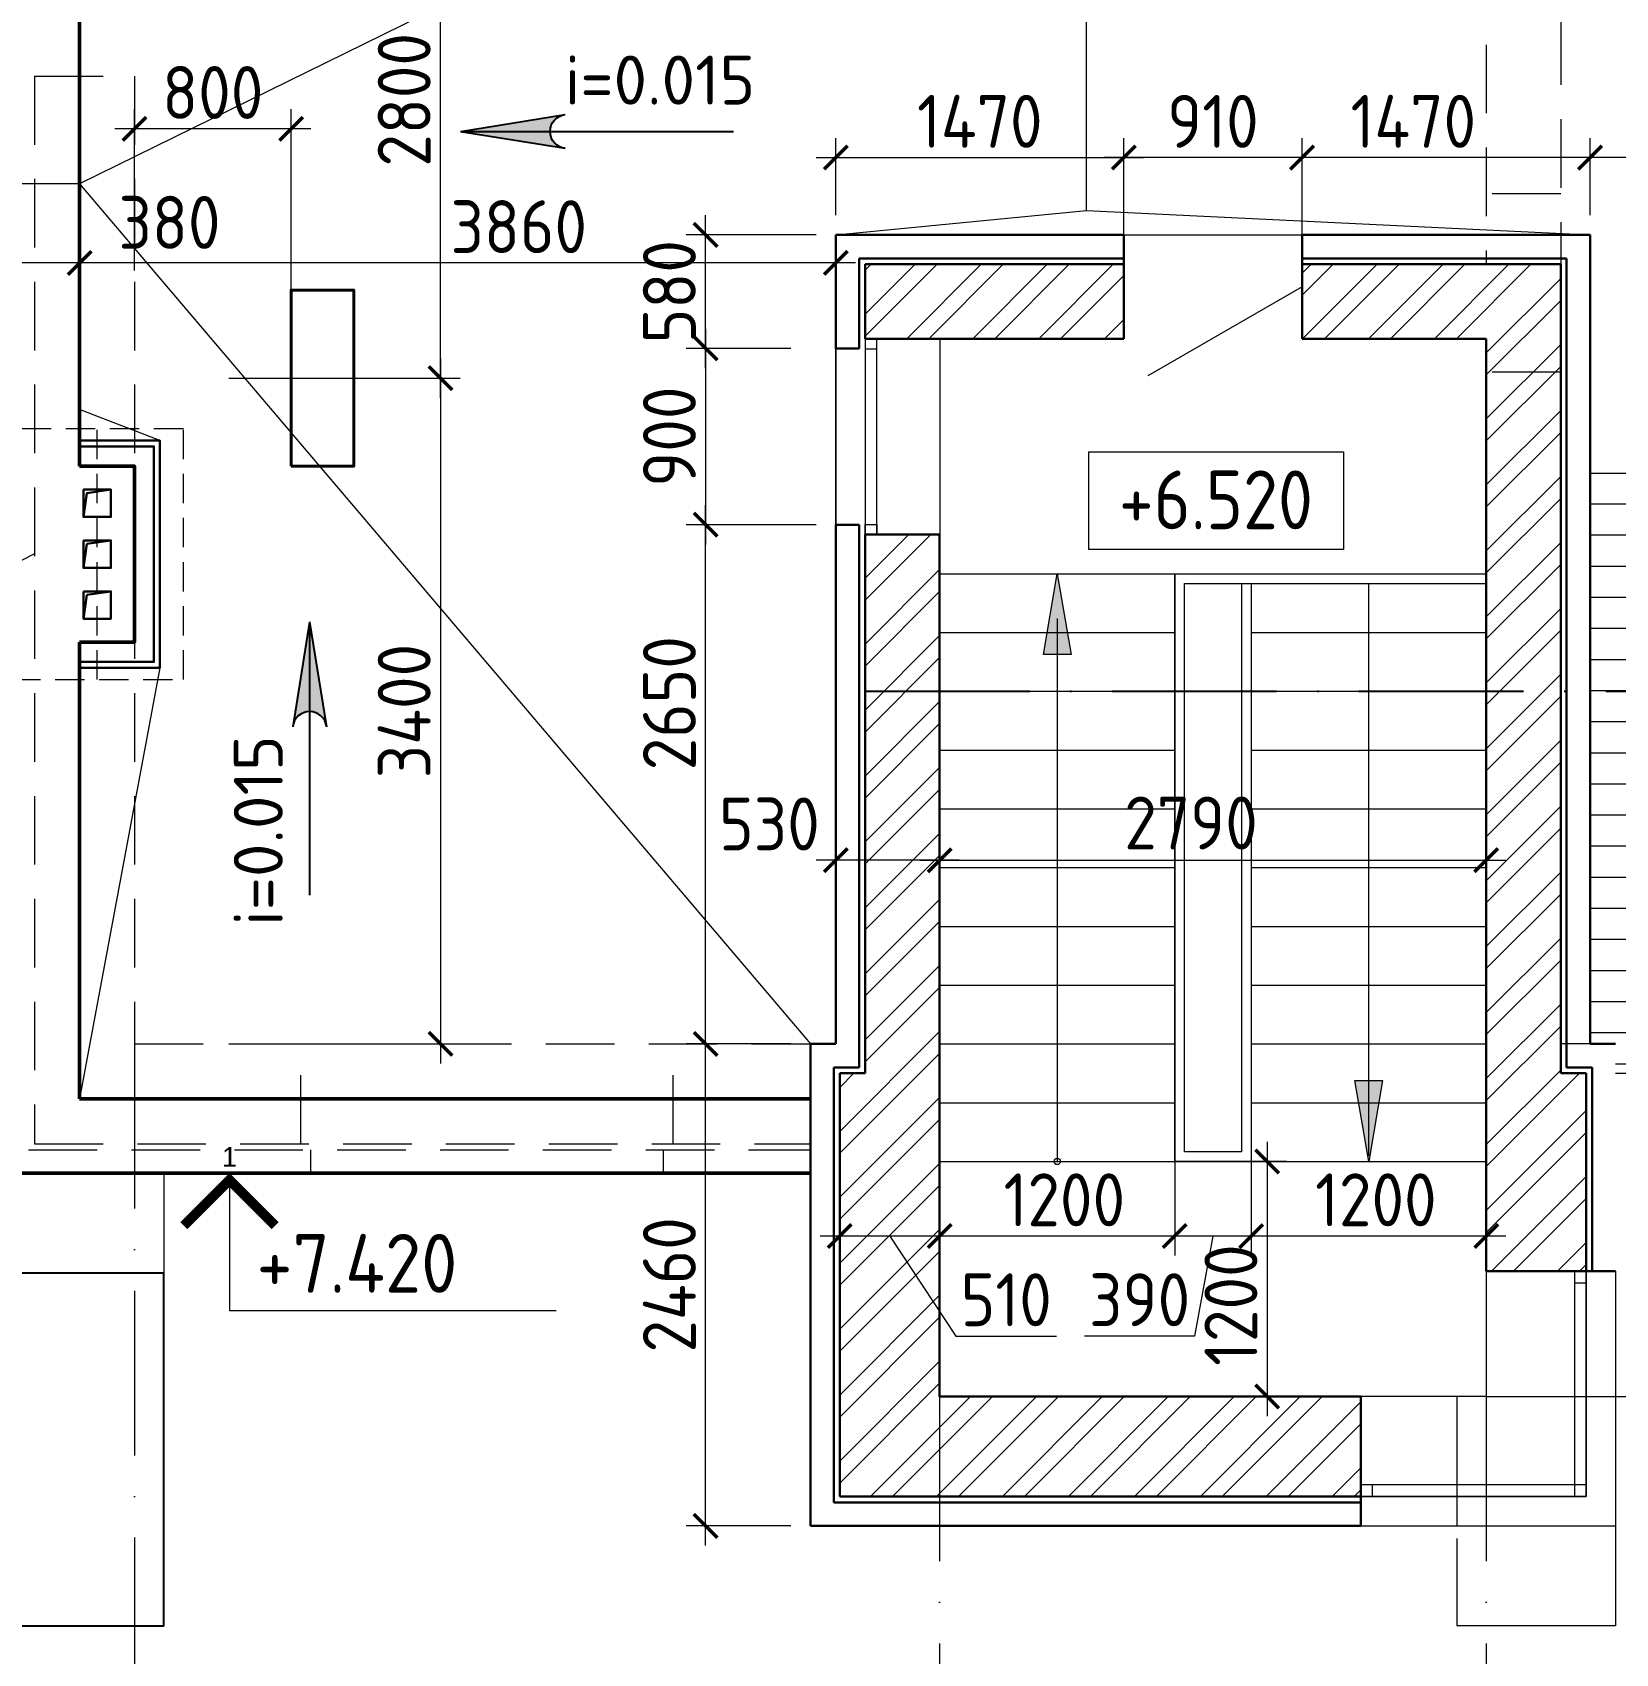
# Model space of a CAD drawing. Header units: millimetres. Extents: x 854812 to 1164625, y 589925 to 823301.
# Drawn here: x 964772 to 972853, y 651356 to 659632 of the extents above; entities that cross this region are included whole.
import ezdxf
from ezdxf.enums import TextEntityAlignment as Align

# ---------------------------------------------------------------- set-up
doc = ezdxf.new("R2010")
doc.units = ezdxf.units.MM
for name, pattern in [('ACAD_ISO10W100', [18, 12, -3, 0, -3]), ('JIS_08_15', [17.25, 15, -0.75, 0.75, -0.75]), ('невидимая', [0.375, 0.25, -0.125]), ('НЕВИДИМАЯX2', [0.75, 0.5, -0.25])]:
    doc.linetypes.add(name, pattern=pattern)
doc.layers.get('Defpoints').update_dxf_attribs({"color": 40})
for name, color, linetype, lineweight in [('АР_Текст_отметки высот', 95, 'Continuous', 9), ('АР_Штрих_материалы', 27, 'Continuous', 9), ('ДВЕРИ', 184, 'Continuous', 18), ('задание ОВ', 6, 'Continuous', 40), ('окна', 132, 'Continuous', 18), ('оси', 50, 'JIS_08_15', 9), ('размеры', 215, 'Continuous', 13), ('стены', 172, 'Continuous', 30), ('текст', 7, 'Continuous', 13), ('УКАЗАТЕЛЬ', 6, 'Continuous', 13), ('ФАСАД', 7, 'Continuous', 13)]:
    doc.layers.add(name, color=color, linetype=linetype, lineweight=lineweight)
doc.styles.add('arial', font='isocpeur.ttf')
doc.styles.add('GOST 2.304', font='isocpeur.ttf', dxfattribs={"width": 0.9})
doc.styles.get("Standard").update_dxf_attribs({"font": 'arial.ttf'})
doc.dimstyles.new('1', dxfattribs={"dimscale": 100, "dimtxt": 2.7, "dimasz": 1.2, "dimexe": 1, "dimexo": 1, "dimgap": 0.5, "dimtad": 1, "dimdec": 0, "dimzin": 0, "dimdsep": 46, "dimtxsty": 'GOST 2.304', "dimblk": 'ARCHTICK', "dimcen": 0.09, "dimdle": 1, "dimclrd": 256, "dimclre": 256, "dimclrt": 7, "dimadec": 0, "dimazin": 0, "dimtfac": 1, "dimtdec": 0, "dimtmove": 1, "dimatfit": 3, "dimldrblk": 'ARCHTICK', "dimfxl": 100, "dimtolj": 1, "dimtzin": 0, "dimlwd": 5, "dimlwe": 5, "dimarcsym": 1})

# ---------------------------------------------------------------- blocks, each defined once
blk = doc.blocks.new('_ArchTick')
at = {"color": 0, "linetype": 'ByBlock', "const_width": 0.15}
blk.add_lwpolyline([(-0.5, -0.5), (0.5, 0.5)], dxfattribs=at)
blk = doc.blocks.new('*D232')
at = {"layer": 'Defpoints', "color": 0, "ltscale": 0.1}
for p in [(972722.5, 658992.8), (972722.5, 658764.6), (976692.5, 658792.4)]:
    blk.add_point(p, dxfattribs=at)
at = {"layer": 'размеры', "lineweight": 5, "ltscale": 0.1}
for p, q in [((972722.5, 658864.6), (972722.5, 659092.8)), ((976692.5, 658892.4), (976692.5, 659092.8)), ((976792.5, 658992.8), (972622.5, 658992.8))]:
    blk.add_line(p, q, dxfattribs=at)
at = {"layer": 'размеры', "lineweight": 5, "ltscale": 0.1, "xscale": 120, "yscale": 120, "zscale": 120, "rotation": 180}
blk.add_blockref('_ArchTick', (972722.5, 658992.8), dxfattribs=at)
at = {"layer": 'размеры', "lineweight": 5, "ltscale": 0.1, "xscale": 120, "yscale": 120, "zscale": 120}
blk.add_blockref('_ArchTick', (976692.5, 658992.8), dxfattribs=at)
at = {"layer": 'размеры', "color": 7, "ltscale": 0.1, "insert": (975322.8, 659177.8), "char_height": 270, "attachment_point": 5, "style": 'GOST 2.304'}
blk.add_mtext('\\A1;3970', dxfattribs=at)
blk = doc.blocks.new('*D245')
at = {"layer": 'Defpoints', "color": 0, "ltscale": 0.1}
for p in [(970992.5, 654261.5), (972192.5, 654261.5), (970992.5, 653487.7)]:
    blk.add_point(p, dxfattribs=at)
at = {"layer": 'размеры', "lineweight": 5, "ltscale": 0.1}
for p, q in [((970992.5, 654161.5), (970992.5, 653387.7)), ((972192.5, 654161.5), (972192.5, 653387.7)), ((972292.5, 653487.7), (970892.5, 653487.7))]:
    blk.add_line(p, q, dxfattribs=at)
at = {"layer": 'размеры', "lineweight": 5, "ltscale": 0.1, "xscale": 120, "yscale": 120, "zscale": 120, "rotation": 180}
blk.add_blockref('_ArchTick', (970992.5, 653487.7), dxfattribs=at)
at = {"layer": 'размеры', "lineweight": 5, "ltscale": 0.1, "xscale": 120, "yscale": 120, "zscale": 120}
blk.add_blockref('_ArchTick', (972192.5, 653487.7), dxfattribs=at)
at = {"layer": 'размеры', "color": 7, "ltscale": 0.1, "insert": (971629, 653672.7), "char_height": 270, "attachment_point": 5, "style": 'GOST 2.304'}
blk.add_mtext('\\A1;1200', dxfattribs=at)
blk = doc.blocks.new('*D246')
at = {"layer": 'Defpoints', "color": 0, "ltscale": 0.1}
for p in [(968892.5, 653487.7), (968892.5, 653452.8), (969402.5, 653452.8)]:
    blk.add_point(p, dxfattribs=at)
at = {"layer": 'размеры', "lineweight": 5, "ltscale": 0.1}
for p, q in [((968892.5, 653552.8), (968892.5, 653587.7)), ((969402.5, 653552.8), (969402.5, 653587.7)), ((969502.5, 653487.7), (968792.5, 653487.7)), ((969147.5, 653487.7), (969485.9, 652977.5)), ((969485.9, 652977.5), (969999, 652977.5))]:
    blk.add_line(p, q, dxfattribs=at)
at = {"layer": 'размеры', "lineweight": 5, "ltscale": 0.1, "xscale": 120, "yscale": 120, "zscale": 120, "rotation": 180}
blk.add_blockref('_ArchTick', (968892.5, 653487.7), dxfattribs=at)
at = {"layer": 'размеры', "lineweight": 5, "ltscale": 0.1, "xscale": 120, "yscale": 120, "zscale": 120}
blk.add_blockref('_ArchTick', (969402.5, 653487.7), dxfattribs=at)
at = {"layer": 'размеры', "color": 7, "ltscale": 0.1, "insert": (969742.4, 653162.5), "char_height": 270, "attachment_point": 5, "style": 'GOST 2.304'}
blk.add_mtext('\\A1;510', dxfattribs=at)
blk = doc.blocks.new('*D265')
at = {"layer": 'Defpoints', "color": 0, "ltscale": 0.1}
for p in [(968208.1, 654468.5), (968742.5, 654468.5), (968742.5, 652008.5)]:
    blk.add_point(p, dxfattribs=at)
at = {"layer": 'размеры', "lineweight": 5, "ltscale": 0.1}
for p, q in [((968208.1, 651908.5), (968208.1, 654568.5)), ((968642.5, 654468.5), (968108.1, 654468.5)), ((968642.5, 652008.5), (968108.1, 652008.5))]:
    blk.add_line(p, q, dxfattribs=at)
at = {"layer": 'размеры', "lineweight": 5, "ltscale": 0.1, "xscale": 120, "yscale": 120, "zscale": 120}
for p, rotation in [((968208.1, 654468.5), 90), ((968208.1, 652008.5), 270)]:
    blk.add_blockref('_ArchTick', p, dxfattribs=dict(at, rotation=rotation))
at = {"layer": 'размеры', "color": 7, "ltscale": 0.1, "insert": (968023.1, 653238.5), "char_height": 270, "attachment_point": 5, "rotation": 90, "style": 'GOST 2.304'}
blk.add_mtext('\\A1;2460', dxfattribs=at)
blk = doc.blocks.new('*D260')
at = {"layer": 'Defpoints', "color": 0, "ltscale": 0.1}
for p in [(969402.5, 655543.2), (972192.5, 655406.2), (972192.5, 654929)]:
    blk.add_point(p, dxfattribs=at)
at = {"layer": 'размеры', "lineweight": 5, "ltscale": 0.1}
for p, q in [((972192.5, 655029), (972192.5, 655506.2)), ((969302.5, 655406.2), (972292.5, 655406.2)), ((969402.5, 655443.2), (969402.5, 655306.2))]:
    blk.add_line(p, q, dxfattribs=at)
at = {"layer": 'размеры', "lineweight": 5, "ltscale": 0.1, "xscale": 120, "yscale": 120, "zscale": 120, "rotation": 180}
blk.add_blockref('_ArchTick', (969402.5, 655406.2), dxfattribs=at)
at = {"layer": 'размеры', "lineweight": 5, "ltscale": 0.1, "xscale": 120, "yscale": 120, "zscale": 120}
blk.add_blockref('_ArchTick', (972192.5, 655406.2), dxfattribs=at)
at = {"layer": 'размеры', "color": 7, "ltscale": 0.1, "insert": (970685.6, 655596.2), "char_height": 270, "attachment_point": 5, "style": 'GOST 2.304'}
blk.add_mtext('\\A1;2790', dxfattribs=at)
blk = doc.blocks.new('*D261')
at = {"layer": 'Defpoints', "color": 0, "ltscale": 0.1}
for p in [(970602.5, 654468.5), (970992.5, 654468.5), (970602.5, 653487.7)]:
    blk.add_point(p, dxfattribs=at)
at = {"layer": 'размеры', "lineweight": 5, "ltscale": 0.1}
for p, q in [((970602.5, 654368.5), (970602.5, 653387.7)), ((970992.5, 654368.5), (970992.5, 653387.7)), ((971092.5, 653487.7), (970502.5, 653487.7)), ((970797.5, 653487.7), (970704, 652977.5)), ((970704, 652977.5), (970142.3, 652977.5))]:
    blk.add_line(p, q, dxfattribs=at)
at = {"layer": 'размеры', "lineweight": 5, "ltscale": 0.1, "xscale": 120, "yscale": 120, "zscale": 120, "rotation": 180}
blk.add_blockref('_ArchTick', (970602.5, 653487.7), dxfattribs=at)
at = {"layer": 'размеры', "lineweight": 5, "ltscale": 0.1, "xscale": 120, "yscale": 120, "zscale": 120}
blk.add_blockref('_ArchTick', (970992.5, 653487.7), dxfattribs=at)
at = {"layer": 'размеры', "color": 7, "ltscale": 0.1, "insert": (970423.2, 653162.5), "char_height": 270, "attachment_point": 5, "style": 'GOST 2.304'}
blk.add_mtext('\\A1;390', dxfattribs=at)
blk = doc.blocks.new('*D243')
at = {"layer": 'Defpoints', "color": 0, "ltscale": 0.1}
for p in [(969402.5, 654261.5), (970602.5, 654261.5), (969402.5, 653487.7)]:
    blk.add_point(p, dxfattribs=at)
at = {"layer": 'размеры', "lineweight": 5, "ltscale": 0.1}
for p, q in [((969402.5, 654161.5), (969402.5, 653387.7)), ((970602.5, 654161.5), (970602.5, 653387.7)), ((970702.5, 653487.7), (969302.5, 653487.7))]:
    blk.add_line(p, q, dxfattribs=at)
at = {"layer": 'размеры', "lineweight": 5, "ltscale": 0.1, "xscale": 120, "yscale": 120, "zscale": 120, "rotation": 180}
blk.add_blockref('_ArchTick', (969402.5, 653487.7), dxfattribs=at)
at = {"layer": 'размеры', "lineweight": 5, "ltscale": 0.1, "xscale": 120, "yscale": 120, "zscale": 120}
blk.add_blockref('_ArchTick', (970602.5, 653487.7), dxfattribs=at)
at = {"layer": 'размеры', "color": 7, "ltscale": 0.1, "insert": (970039, 653672.7), "char_height": 270, "attachment_point": 5, "style": 'GOST 2.304'}
blk.add_mtext('\\A1;1200', dxfattribs=at)
blk = doc.blocks.new('*D263')
at = {"layer": 'Defpoints', "color": 0, "ltscale": 0.1}
for p in [(970342.5, 658992.8), (970342.5, 658448.5), (971252.5, 658448.5)]:
    blk.add_point(p, dxfattribs=at)
at = {"layer": 'размеры', "lineweight": 5, "ltscale": 0.1}
for p, q in [((970342.5, 658548.5), (970342.5, 659092.8)), ((971252.5, 658548.5), (971252.5, 659092.8)), ((971352.5, 658992.8), (970242.5, 658992.8))]:
    blk.add_line(p, q, dxfattribs=at)
at = {"layer": 'размеры', "lineweight": 5, "ltscale": 0.1, "xscale": 120, "yscale": 120, "zscale": 120, "rotation": 180}
blk.add_blockref('_ArchTick', (970342.5, 658992.8), dxfattribs=at)
at = {"layer": 'размеры', "lineweight": 5, "ltscale": 0.1, "xscale": 120, "yscale": 120, "zscale": 120}
blk.add_blockref('_ArchTick', (971252.5, 658992.8), dxfattribs=at)
at = {"layer": 'размеры', "color": 7, "ltscale": 0.1, "insert": (970797.5, 659177.8), "char_height": 270, "attachment_point": 5, "style": 'GOST 2.304'}
blk.add_mtext('\\A1;910', dxfattribs=at)
blk = doc.blocks.new('*D268')
at = {"layer": 'Defpoints', "color": 0, "ltscale": 0.1}
for p in [(971272.5, 653868.5), (971074.2, 652668.5), (971272.5, 652668.5)]:
    blk.add_point(p, dxfattribs=at)
at = {"layer": 'размеры', "lineweight": 5, "ltscale": 0.1}
for p, q in [((971074.2, 653968.5), (971074.2, 652568.5)), ((971172.5, 653868.5), (970974.2, 653868.5)), ((971172.5, 652668.5), (970974.2, 652668.5))]:
    blk.add_line(p, q, dxfattribs=at)
at = {"layer": 'размеры', "lineweight": 5, "ltscale": 0.1, "xscale": 120, "yscale": 120, "zscale": 120}
for p, rotation in [((971074.2, 653868.5), 90), ((971074.2, 652668.5), 270)]:
    blk.add_blockref('_ArchTick', p, dxfattribs=dict(at, rotation=rotation))
at = {"layer": 'размеры', "color": 7, "ltscale": 0.1, "insert": (970889.2, 653135.3), "char_height": 270, "attachment_point": 5, "rotation": 90, "style": 'GOST 2.304'}
blk.add_mtext('\\A1;1200', dxfattribs=at)
blk = doc.blocks.new('*D269')
at = {"layer": 'Defpoints', "color": 0, "ltscale": 0.1}
for p in [(968208.1, 658598.5), (968872.5, 658598.5), (968742.5, 658018.5)]:
    blk.add_point(p, dxfattribs=at)
at = {"layer": 'размеры', "lineweight": 5, "ltscale": 0.1}
for p, q in [((968208.1, 657918.5), (968208.1, 658698.5)), ((968772.5, 658598.5), (968108.1, 658598.5)), ((968642.5, 658018.5), (968108.1, 658018.5))]:
    blk.add_line(p, q, dxfattribs=at)
at = {"layer": 'размеры', "lineweight": 5, "ltscale": 0.1, "xscale": 120, "yscale": 120, "zscale": 120}
for p, rotation in [((968208.1, 658598.5), 90), ((968208.1, 658018.5), 270)]:
    blk.add_blockref('_ArchTick', p, dxfattribs=dict(at, rotation=rotation))
at = {"layer": 'размеры', "color": 7, "ltscale": 0.1, "insert": (968023.1, 658308.5), "char_height": 270, "attachment_point": 5, "rotation": 90, "style": 'GOST 2.304'}
blk.add_mtext('\\A1;580', dxfattribs=at)
blk = doc.blocks.new('*D270')
at = {"layer": 'Defpoints', "color": 0, "lineweight": 50, "ltscale": 0.1}
for p in [(971252.5, 658992.8), (971252.5, 658598.5), (972722.5, 658598.5)]:
    blk.add_point(p, dxfattribs=at)
at = {"layer": 'размеры', "lineweight": 5, "ltscale": 0.1}
for p, q in [((971252.5, 658698.5), (971252.5, 659092.8)), ((972722.5, 658698.5), (972722.5, 659092.8)), ((972822.5, 658992.8), (971152.5, 658992.8))]:
    blk.add_line(p, q, dxfattribs=at)
at = {"layer": 'размеры', "lineweight": 5, "ltscale": 0.1, "xscale": 120, "yscale": 120, "zscale": 120, "rotation": 180}
blk.add_blockref('_ArchTick', (971252.5, 658992.8), dxfattribs=at)
at = {"layer": 'размеры', "lineweight": 5, "ltscale": 0.1, "xscale": 120, "yscale": 120, "zscale": 120}
blk.add_blockref('_ArchTick', (972722.5, 658992.8), dxfattribs=at)
at = {"layer": 'размеры', "color": 7, "ltscale": 0.1, "insert": (971820.1, 659177.8), "char_height": 270, "attachment_point": 5, "style": 'GOST 2.304'}
blk.add_mtext('\\A1;1470', dxfattribs=at)
blk = doc.blocks.new('*D271')
at = {"layer": 'Defpoints', "color": 0, "ltscale": 0.1}
for p in [(970342.5, 658992.8), (968872.5, 658598.5), (970342.5, 658598.5)]:
    blk.add_point(p, dxfattribs=at)
at = {"layer": 'размеры', "lineweight": 5, "ltscale": 0.1}
for p, q in [((968872.5, 658698.5), (968872.5, 659092.8)), ((970342.5, 658698.5), (970342.5, 659092.8)), ((968772.5, 658992.8), (970442.5, 658992.8))]:
    blk.add_line(p, q, dxfattribs=at)
at = {"layer": 'размеры', "lineweight": 5, "ltscale": 0.1, "xscale": 120, "yscale": 120, "zscale": 120, "rotation": 180}
blk.add_blockref('_ArchTick', (968872.5, 658992.8), dxfattribs=at)
at = {"layer": 'размеры', "lineweight": 5, "ltscale": 0.1, "xscale": 120, "yscale": 120, "zscale": 120}
blk.add_blockref('_ArchTick', (970342.5, 658992.8), dxfattribs=at)
at = {"layer": 'размеры', "color": 7, "ltscale": 0.1, "insert": (969607.5, 659177.8), "char_height": 270, "attachment_point": 5, "style": 'GOST 2.304'}
blk.add_mtext('\\A1;1470', dxfattribs=at)
blk = doc.blocks.new('*D292')
at = {"layer": 'Defpoints', "color": 0, "ltscale": 0.1}
for p in [(968872.5, 655694.9), (969402.5, 655694.9), (968872.5, 655406.2)]:
    blk.add_point(p, dxfattribs=at)
at = {"layer": 'размеры', "lineweight": 5, "ltscale": 0.1}
for p, q in [((968872.5, 655594.9), (968872.5, 655306.2)), ((969402.5, 655594.9), (969402.5, 655306.2)), ((969502.5, 655406.2), (968772.5, 655406.2))]:
    blk.add_line(p, q, dxfattribs=at)
at = {"layer": 'размеры', "lineweight": 5, "ltscale": 0.1, "xscale": 120, "yscale": 120, "zscale": 120, "rotation": 180}
blk.add_blockref('_ArchTick', (968872.5, 655406.2), dxfattribs=at)
at = {"layer": 'размеры', "lineweight": 5, "ltscale": 0.1, "xscale": 120, "yscale": 120, "zscale": 120}
blk.add_blockref('_ArchTick', (969402.5, 655406.2), dxfattribs=at)
at = {"layer": 'размеры', "color": 7, "ltscale": 0.1, "insert": (968533.6, 655591.2), "char_height": 270, "attachment_point": 5, "style": 'GOST 2.304'}
blk.add_mtext('\\A1;530', dxfattribs=at)
blk = doc.blocks.new('*D293')
at = {"layer": 'Defpoints', "color": 0, "ltscale": 0.1}
for p in [(965012.6, 658455.1), (965012.6, 658355.1), (968872.5, 655803.5)]:
    blk.add_point(p, dxfattribs=at)
at = {"layer": 'размеры', "lineweight": 5, "ltscale": 0.1}
for p, q in [((965012.6, 658455.1), (965012.6, 658555.1)), ((968872.5, 655903.5), (968872.5, 658555.1)), ((968972.5, 658455.1), (964912.6, 658455.1))]:
    blk.add_line(p, q, dxfattribs=at)
at = {"layer": 'размеры', "lineweight": 5, "ltscale": 0.1, "xscale": 120, "yscale": 120, "zscale": 120, "rotation": 180}
blk.add_blockref('_ArchTick', (965012.6, 658455.1), dxfattribs=at)
at = {"layer": 'размеры', "lineweight": 5, "ltscale": 0.1, "xscale": 120, "yscale": 120, "zscale": 120}
blk.add_blockref('_ArchTick', (968872.5, 658455.1), dxfattribs=at)
at = {"layer": 'размеры', "color": 7, "ltscale": 0.1, "insert": (967254.1, 658640.1), "char_height": 270, "attachment_point": 5, "style": 'GOST 2.304'}
blk.add_mtext('\\A1;3860', dxfattribs=at)
blk = doc.blocks.new('*D298')
at = {"layer": 'Defpoints', "color": 0, "ltscale": 0.1}
for p in [(964632.6, 658455.1), (964632.6, 658177.5), (965012.6, 658172.6)]:
    blk.add_point(p, dxfattribs=at)
at = {"layer": 'размеры', "lineweight": 5, "ltscale": 0.1}
for p, q in [((964632.6, 658277.5), (964632.6, 658555.1)), ((965012.6, 658272.6), (965012.6, 658555.1)), ((965112.6, 658455.1), (964532.6, 658455.1))]:
    blk.add_line(p, q, dxfattribs=at)
at = {"layer": 'размеры', "lineweight": 5, "ltscale": 0.1, "xscale": 120, "yscale": 120, "zscale": 120, "rotation": 180}
blk.add_blockref('_ArchTick', (964632.6, 658455.1), dxfattribs=at)
at = {"layer": 'размеры', "lineweight": 5, "ltscale": 0.1, "xscale": 120, "yscale": 120, "zscale": 120}
blk.add_blockref('_ArchTick', (965012.6, 658455.1), dxfattribs=at)
at = {"layer": 'размеры', "color": 7, "ltscale": 0.1, "insert": (965471.5, 658662), "char_height": 270, "attachment_point": 5, "style": 'GOST 2.304'}
blk.add_mtext('\\A1;380', dxfattribs=at)
blk = doc.blocks.new('*D307')
at = {"layer": 'Defpoints', "color": 0, "ltscale": 0.1}
for p in [(968742.5, 658018.5), (968208.1, 657118.5), (968872.5, 657118.5)]:
    blk.add_point(p, dxfattribs=at)
at = {"layer": 'размеры', "lineweight": 5, "ltscale": 0.1}
for p, q in [((968208.1, 658118.5), (968208.1, 657018.5)), ((968642.5, 658018.5), (968108.1, 658018.5)), ((968772.5, 657118.5), (968108.1, 657118.5))]:
    blk.add_line(p, q, dxfattribs=at)
at = {"layer": 'размеры', "lineweight": 5, "ltscale": 0.1, "xscale": 120, "yscale": 120, "zscale": 120}
for p, rotation in [((968208.1, 658018.5), 90), ((968208.1, 657118.5), 270)]:
    blk.add_blockref('_ArchTick', p, dxfattribs=dict(at, rotation=rotation))
at = {"layer": 'размеры', "color": 7, "ltscale": 0.1, "insert": (968023.1, 657568.5), "char_height": 270, "attachment_point": 5, "rotation": 90, "style": 'GOST 2.304'}
blk.add_mtext('\\A1;900', dxfattribs=at)
blk = doc.blocks.new('окно')
at = {"layer": 'окна', "ltscale": 0.1}
for p, q in [((959680, 860942.4), (960680, 860942.4)), ((959730, 860412.4), (960630, 860412.4))]:
    blk.add_line(p, q, dxfattribs=at)
for points in [[(960680, 860622.4), (959680, 860622.4), (959680, 860562.4), (960680, 860562.4)], [(959732, 860622.4), (959680, 860622.4), (959680, 860562.4), (959732, 860562.4)], [(960628, 860622.4), (960680, 860622.4), (960680, 860562.4), (960628, 860562.4)]]:
    blk.add_lwpolyline(points, close=True, dxfattribs=at)
blk = doc.blocks.new('*D308')
at = {"layer": 'Defpoints', "color": 0, "ltscale": 0.1}
for p in [(968208.1, 657118.5), (968872.5, 657118.5), (968742.5, 654468.5)]:
    blk.add_point(p, dxfattribs=at)
at = {"layer": 'размеры', "lineweight": 5, "ltscale": 0.1}
for p, q in [((968208.1, 654368.5), (968208.1, 657218.5)), ((968772.5, 657118.5), (968108.1, 657118.5)), ((968642.5, 654468.5), (968108.1, 654468.5))]:
    blk.add_line(p, q, dxfattribs=at)
at = {"layer": 'размеры', "lineweight": 5, "ltscale": 0.1, "xscale": 120, "yscale": 120, "zscale": 120}
for p, rotation in [((968208.1, 657118.5), 90), ((968208.1, 654468.5), 270)]:
    blk.add_blockref('_ArchTick', p, dxfattribs=dict(at, rotation=rotation))
at = {"layer": 'размеры', "color": 7, "ltscale": 0.1, "insert": (968023.1, 656207.6), "char_height": 270, "attachment_point": 5, "rotation": 90, "style": 'GOST 2.304'}
blk.add_mtext('\\A1;2650', dxfattribs=at)
blk = doc.blocks.new('СТОК')
h = blk.add_hatch(color=7)
edge = h.paths.add_edge_path()
edge.add_arc((-0.2316, 0), 0.0369, 276.3203, 443.6797)
edge.add_line((-0.2276, 0.0367), (0, 0))
edge.add_line((0, 0), (-0.2276, -0.0367))
at = {"color": 7}
for q in [(-0.2276, 0.0367), (-0.5935, 0), (-0.2276, -0.0367)]:
    blk.add_line((0, 0), q, dxfattribs=at)
blk.add_arc((-0.2316, 0), 0.0369, 276.3203, 83.6797, dxfattribs=at)
blk = doc.blocks.new('*U446')
at = {"color": 7, "linetype": 'Continuous', "lineweight": 15}
for p, q in [((-12, 0), (-10, 0)), ((-10, 0), (-10, -7)), ((-10, 0), (0, 0)), ((-10, -7), (-26.676, -7))]:
    blk.add_line(p, q, dxfattribs=at)
at = {"color": 7, "linetype": 'Continuous', "lineweight": 15, "const_width": 0.5}
blk.add_lwpolyline([(-7.675, -2.675), (-10, -0.35), (-12.325, -2.675)], dxfattribs=at)
at = {"color": 7, "linetype": 'Continuous', "lineweight": 15, "style": 'GOST 2.304', "width": 0.9, "flags": 8}
blk.add_attdef('+OTM', text='', height=3, rotation=360, dxfattribs=at).set_placement((-20.157, -7), align=Align.BOTTOM_LEFT)
at = {"layer": 'Defpoints', "color": 5, "linetype": 'Continuous', "flags": 8}
blk.add_attdef('M', text='', height=1, rotation=360, dxfattribs=at).set_placement((-9.896, 1.33), align=Align.TOP_CENTER)
blk = doc.blocks.new('*D1137')
at = {"layer": 'Defpoints', "color": 0, "lineweight": 50, "ltscale": 0.1}
for p in [(965292.6, 659140.2), (965292.6, 658316.9), (966092.3, 657866.9)]:
    blk.add_point(p, dxfattribs=at)
at = {"layer": 'размеры', "lineweight": 5, "ltscale": 0.1}
for p, q in [((965292.6, 658416.9), (965292.6, 659240.2)), ((966092.3, 657966.9), (966092.3, 659240.2)), ((966192.3, 659140.2), (965192.6, 659140.2))]:
    blk.add_line(p, q, dxfattribs=at)
at = {"layer": 'размеры', "lineweight": 5, "ltscale": 0.1, "xscale": 120, "yscale": 120, "zscale": 120, "rotation": 180}
blk.add_blockref('_ArchTick', (965292.6, 659140.2), dxfattribs=at)
at = {"layer": 'размеры', "lineweight": 5, "ltscale": 0.1, "xscale": 120, "yscale": 120, "zscale": 120}
blk.add_blockref('_ArchTick', (966092.3, 659140.2), dxfattribs=at)
at = {"layer": 'размеры', "color": 7, "ltscale": 0.1, "insert": (965692.4, 659325.2), "char_height": 270, "attachment_point": 5, "style": 'GOST 2.304'}
blk.add_mtext('\\A1;800', dxfattribs=at)
blk = doc.blocks.new('*D1138')
at = {"layer": 'Defpoints', "color": 0, "lineweight": 50, "ltscale": 0.1}
for p in [(965675, 657866.9), (965675, 654468.5), (966854.4, 654468.5)]:
    blk.add_point(p, dxfattribs=at)
at = {"layer": 'размеры', "lineweight": 5, "ltscale": 0.1}
for p, q in [((966854.4, 657966.9), (966854.4, 654368.5)), ((965775, 657866.9), (966954.4, 657866.9)), ((965775, 654468.5), (966954.4, 654468.5))]:
    blk.add_line(p, q, dxfattribs=at)
at = {"layer": 'размеры', "lineweight": 5, "ltscale": 0.1, "xscale": 120, "yscale": 120, "zscale": 120}
for p, rotation in [((966854.4, 657866.9), 90), ((966854.4, 654468.5), 270)]:
    blk.add_blockref('_ArchTick', p, dxfattribs=dict(at, rotation=rotation))
at = {"layer": 'размеры', "color": 7, "ltscale": 0.1, "insert": (966669.4, 656167.7), "char_height": 270, "attachment_point": 5, "rotation": 90, "style": 'GOST 2.304'}
blk.add_mtext('\\A1;3400', dxfattribs=at)
blk = doc.blocks.new('*D1139')
at = {"layer": 'Defpoints', "color": 0, "lineweight": 50, "ltscale": 0.1}
for p in [(965654.7, 660708.3), (966854.4, 660708.3), (965683.6, 657866.9)]:
    blk.add_point(p, dxfattribs=at)
at = {"layer": 'размеры', "lineweight": 5, "ltscale": 0.1}
for p, q in [((966854.4, 657766.9), (966854.4, 660808.3)), ((965754.7, 660708.3), (966954.4, 660708.3)), ((965783.6, 657866.9), (966954.4, 657866.9))]:
    blk.add_line(p, q, dxfattribs=at)
at = {"layer": 'размеры', "lineweight": 5, "ltscale": 0.1, "xscale": 120, "yscale": 120, "zscale": 120}
for p, rotation in [((966854.4, 660708.3), 90), ((966854.4, 657866.9), 270)]:
    blk.add_blockref('_ArchTick', p, dxfattribs=dict(at, rotation=rotation))
at = {"layer": 'размеры', "color": 7, "ltscale": 0.1, "insert": (966669.4, 659287.6), "char_height": 270, "attachment_point": 5, "rotation": 90, "style": 'GOST 2.304'}
blk.add_mtext('\\A1;2800', dxfattribs=at)

msp = doc.modelspace()

# ---------------------------------------------------------------- hatches: boundary and pattern name
at = {"layer": 'АР_Штрих_материалы', "ltscale": 100}
h = msp.add_hatch(dxfattribs=at)
h.set_pattern_fill('ANSI32', color=256, scale=25, style=0)
h.paths.add_polyline_path([(970342.5, 658448.5), (969022.5, 658448.5), (969022.5, 658068.5), (969402.5, 658068.5), (970342.5, 658068.5)])
h.paths.add_polyline_path([(972572.5, 658448.5), (971252.5, 658448.5), (971252.5, 658068.5), (972192.5, 658068.5), (972192.5, 657898.3), (972572.5, 657898.3)])
h.paths.add_polyline_path([(972572.5, 657898.3), (972192.5, 657898.3), (972192.5, 656268.5), (972572.5, 656268.5)])
h.paths.add_polyline_path([(972572.5, 656268.5), (972192.5, 656268.5), (972192.5, 653308.5), (972702.5, 653308.5), (972702.5, 654318.5), (972572.5, 654318.5)])
h.paths.add_polyline_path([(971552.5, 652668.5), (969402.5, 652668.5), (969402.5, 656268.5), (969022.5, 656268.5), (969022.5, 654318.5), (968892.5, 654318.5), (968892.5, 652158.5), (971552.5, 652158.5)])
h.paths.add_polyline_path([(969402.5, 657068.5), (969022.5, 657068.5), (969022.5, 656268.5), (969402.5, 656268.5)])
at = {"layer": 'размеры', "ltscale": 0.1}
h = msp.add_hatch(dxfattribs=at)
h.set_pattern_fill('LINE', color=256, scale=50, style=0)
h.set_pattern_definition([(180, (1939354.59, 0), (0, 158.75), [])])
h.paths.add_polyline_path([(977172.5, 654318.5), (977172.5, 657380), (972722.5, 657380), (972722.5, 654468.5), (972852.5, 654468.5), (972852.5, 654318.5)])
at = {"layer": 'текст', "ltscale": 0.1}
h = msp.add_hatch(color=7, dxfattribs=at)
h.dxf.hatch_style = 1
h.paths.add_polyline_path([(970002.5, 656455.7), (969931.9, 656455.7), (970002.5, 656868.5), (970073.2, 656455.7)])
h = msp.add_hatch(color=7, dxfattribs=at)
h.dxf.hatch_style = 1
h.paths.add_polyline_path([(971592.5, 654281.4), (971663.2, 654281.4), (971592.5, 653868.5), (971521.9, 654281.4)])

# ---------------------------------------------------------------- linework, layer by layer
at = {"layer": 'Defpoints', "linetype": 'ACAD_ISO10W100', "ltscale": 70}
msp.add_line((969022.5, 656268.5), (983689.6, 656268.5), dxfattribs=at)
at = {"layer": 'Defpoints', "ltscale": 0.1}
msp.add_lwpolyline([(964632.6, 651498.5), (965442.6, 651498.5), (965442.6, 653298.6), (964632.6, 653298.6)], close=True, dxfattribs=at)
at = {"layer": 'ДВЕРИ', "ltscale": 0.1}
msp.add_line((971252.5, 658333.5), (970464.5, 657878.5), dxfattribs=at)
at = {"layer": 'задание ОВ', "ltscale": 40}
msp.add_lwpolyline([(966092.3, 657416.9), (966092.3, 658316.9), (966412.3, 658316.9), (966412.3, 657416.9)], close=True, dxfattribs=at)
at = {"layer": 'окна', "ltscale": 0.1}
for p, q in [((969402.5, 653308.5), (969402.5, 652668.5)), ((972192.5, 653308.5), (972192.5, 652668.5)), ((972702.5, 653308.5), (972702.5, 652158.5)), ((972702.5, 653308.5), (972702.5, 652158.5)), ((972702.5, 653308.5), (972702.5, 652158.5)), ((972852.5, 653308.5), (972852.5, 652008.5)), ((972192.5, 652668.5), (971552.5, 652668.5)), ((972702.5, 652158.5), (971552.5, 652158.5)), ((972702.5, 652158.5), (971552.5, 652158.5)), ((972702.5, 652158.5), (971552.5, 652158.5)), ((971552.5, 652008.5), (972852.5, 652008.5))]:
    msp.add_line(p, q, dxfattribs=at)
for points in [[(972642.5, 653308.5), (972642.5, 652158.5), (972702.5, 652158.5), (972702.5, 653308.5)], [(972642.5, 653308.5), (972642.5, 653248.5), (972702.5, 653248.5), (972702.5, 653308.5)], [(972702.5, 652218.5), (971552.5, 652218.5), (971552.5, 652158.5), (972702.5, 652158.5)], [(971552.5, 652218.5), (971552.5, 652158.5), (971612.5, 652158.5), (971612.5, 652218.5)], [(972642.5, 652218.5), (972642.5, 652158.5), (972702.5, 652158.5), (972702.5, 652218.5)]]:
    msp.add_lwpolyline(points, close=True, dxfattribs=at)
at = {"layer": 'оси', "color": 7, "linetype": 'ACAD_ISO10W100', "ltscale": 70}
for p, q in [((965292.6, 654468.5), (965292.6, 647243)), ((969402.5, 652668.5), (969402.5, 647243)), ((972192.5, 652668.5), (982689.6, 652668.5)), ((972192.5, 652668.5), (972192.5, 647243))]:
    msp.add_line(p, q, dxfattribs=at)
at = {"layer": 'размеры', "ltscale": 0.1}
msp.add_line((970342.5, 658598.5), (971252.5, 658598.5), dxfattribs=at)
msp.add_lwpolyline([(972852.5, 654318.5), (977172.5, 654318.5), (977172.5, 657380), (972722.5, 657380), (972722.5, 654468.5)], dxfattribs=at)
at = {"layer": 'стены', "lineweight": 20, "ltscale": 0.1}
for p, q in [((970152.5, 658723.1), (970152.5, 666348.8)), ((970152.5, 661388.5), (965012.6, 658858.3)), ((965012.6, 658858.3), (964632.6, 658858.3)), ((965012.6, 658858.3), (968742.5, 654468.5)), ((968872.5, 658598.5), (970152.5, 658723.1)), ((970152.5, 658723.1), (972722.5, 658598.5)), ((965422.3, 657548.5), (965012.6, 657706.9)), ((965422.3, 656388.5), (965012.6, 654188.5))]:
    msp.add_line(p, q, dxfattribs=at)
at = {"layer": 'стены', "color": 44, "lineweight": 50, "ltscale": 0.1, "true_color": 0xab6317}
for p, q in [((965012.6, 661388.8), (965012.6, 657418.5)), ((965012.6, 656518.5), (965012.6, 654188.5)), ((964632.6, 653808.5), (968742.5, 653808.5))]:
    msp.add_line(p, q, dxfattribs=at)
at = {"layer": 'стены', "ltscale": 0.1}
for p, q in [((968872.5, 658598.5), (968872.5, 658018.5)), ((970342.5, 658598.5), (968872.5, 658598.5)), ((970342.5, 658068.5), (970342.5, 658598.5)), ((971252.5, 658068.5), (971252.5, 658598.5)), ((972722.5, 658598.5), (971252.5, 658598.5)), ((972722.5, 658598.5), (972722.5, 654468.5)), ((968992.5, 658478.5), (968992.5, 658018.5)), ((970342.5, 658478.5), (968992.5, 658478.5)), ((972602.5, 658478.5), (971252.5, 658478.5)), ((972602.5, 658478.5), (972602.5, 654348.5)), ((969022.5, 658448.5), (969022.5, 658068.5)), ((969022.5, 658448.5), (970342.5, 658448.5)), ((971252.5, 658448.5), (972572.5, 658448.5)), ((972572.5, 658448.5), (972572.5, 654318.5)), ((969022.5, 658068.5), (969402.5, 658068.5)), ((969402.5, 658068.5), (970342.5, 658068.5)), ((971252.5, 658068.5), (972192.5, 658068.5)), ((972192.5, 658068.5), (972192.5, 653308.5)), ((968872.5, 658018.5), (968992.5, 658018.5)), ((968872.5, 657118.5), (968992.5, 657118.5)), ((968872.5, 657118.5), (968872.5, 654468.5)), ((968992.5, 657118.5), (968992.5, 654348.5)), ((969022.5, 657068.5), (969402.5, 657068.5)), ((969022.5, 657068.5), (969022.5, 654318.5)), ((969402.5, 657068.5), (969402.5, 652668.5)), ((968742.5, 654468.5), (968742.5, 652008.5)), ((968742.5, 654468.5), (968872.5, 654468.5)), ((972852.5, 654468.5), (972722.5, 654468.5)), ((968862.5, 654348.5), (968862.5, 652128.5)), ((968862.5, 654348.5), (968992.5, 654348.5)), ((972732.5, 654348.5), (972602.5, 654348.5)), ((972732.5, 654348.5), (972732.5, 653308.5)), ((969022.5, 654318.5), (968892.5, 654318.5)), ((968892.5, 654318.5), (968892.5, 652158.5)), ((972702.5, 654318.5), (972572.5, 654318.5)), ((972702.5, 654318.5), (972702.5, 653308.5)), ((972192.5, 653308.5), (972852.5, 653308.5)), ((969402.5, 652668.5), (971552.5, 652668.5)), ((971552.5, 652668.5), (971552.5, 652008.5)), ((971552.5, 652128.5), (968862.5, 652128.5)), ((971552.5, 652158.5), (968892.5, 652158.5)), ((971552.5, 652008.5), (968742.5, 652008.5))]:
    msp.add_line(p, q, dxfattribs=at)
at = {"layer": 'стены', "linetype": 'невидимая', "lineweight": 20, "ltscale": 600}
msp.add_line((965102.3, 656328.5), (965102.3, 657608.5), dxfattribs=at)
msp.add_lwpolyline([(965542.3, 656328.5), (965542.3, 657608.5), (964662.3, 657608.5), (964662.3, 656328.5)], close=True, dxfattribs=at)
at = {"layer": 'стены', "ltscale": 0.1}
for points in [[(965012.6, 656388.5), (965422.3, 656388.5), (965422.3, 657548.5), (965012.6, 657548.5)], [(965012.6, 656418.5), (965392.3, 656418.5), (965392.3, 657518.5), (965012.6, 657518.5)], [(965172.3, 657298.5), (965049.6, 657280.6), (965032.3, 657158.5)], [(965172.3, 657038.5), (965049.6, 657020.6), (965032.3, 656898.5)], [(965172.3, 656778.5), (965049.6, 656760.6), (965032.3, 656638.5)]]:
    msp.add_lwpolyline(points, dxfattribs=at)
at = {"layer": 'стены', "color": 7, "linetype": 'Continuous', "lineweight": 9}
msp.add_lwpolyline([(970163.6, 657491.6), (971463.6, 657491.6), (971463.6, 656991.6), (970163.6, 656991.6), (970163.6, 657491.6)], close=True, dxfattribs=at)
at = {"layer": 'стены', "color": 44, "lineweight": 50, "ltscale": 0.1, "true_color": 0xab6317}
for points in [[(965012.6, 656518.5), (965292.3, 656518.5), (965292.3, 657418.5), (965012.6, 657418.5)], [(968742.5, 654188.5), (965012.6, 654188.5)]]:
    msp.add_lwpolyline(points, dxfattribs=at)
at = {"layer": 'стены', "ltscale": 0.1}
for points in [[(965032.3, 657298.5), (965032.3, 657158.5), (965172.3, 657158.5), (965172.3, 657298.5)], [(965032.3, 657038.5), (965032.3, 656898.5), (965172.3, 656898.5), (965172.3, 657038.5)], [(965032.3, 656778.5), (965032.3, 656638.5), (965172.3, 656638.5), (965172.3, 656778.5)]]:
    msp.add_lwpolyline(points, close=True, dxfattribs=at)
at = {"layer": 'текст', "color": 7, "ltscale": 0.1}
for points in [[(970002.5, 656455.7), (969931.9, 656455.7), (970002.5, 656868.5), (970073.2, 656455.7)], [(971592.5, 654281.4), (971663.2, 654281.4), (971592.5, 653868.5), (971521.9, 654281.4)]]:
    msp.add_lwpolyline(points, close=True, dxfattribs=at)
for points in [[(971592.5, 653897.4), (971592.5, 656818.5)], [(970002.5, 656639.7), (970002.5, 653868.5)]]:
    msp.add_lwpolyline(points, dxfattribs=at)
msp.add_circle((970002.5, 653868.5), 15.9, dxfattribs=at)
at = {"layer": 'УКАЗАТЕЛЬ', "ltscale": 75}
msp.add_line((964782.6, 656970.8), (963124.4, 656116.5), dxfattribs=at)
at = {"layer": 'УКАЗАТЕЛЬ', "ltscale": 0.1}
for p, q in [((969402.5, 656868.5), (970602.5, 656868.5)), ((970602.5, 656868.5), (970602.5, 653868.5)), ((970602.5, 656868.5), (972192.5, 656868.5)), ((970652.5, 656818.5), (972192.5, 656818.5)), ((970992.5, 656818.5), (970992.5, 653868.5)), ((969402.5, 656568.5), (970602.5, 656568.5)), ((970992.5, 656568.5), (972192.5, 656568.5)), ((969402.5, 656268.5), (970602.5, 656268.5)), ((970992.5, 656268.5), (972192.5, 656268.5)), ((969402.5, 655968.5), (970602.5, 655968.5)), ((970992.5, 655968.5), (972192.5, 655968.5)), ((969402.5, 655668.5), (970602.5, 655668.5)), ((970992.5, 655668.5), (972192.5, 655668.5)), ((969402.5, 655368.5), (970602.5, 655368.5)), ((970992.5, 655368.5), (972192.5, 655368.5)), ((969402.5, 655068.5), (970602.5, 655068.5)), ((970992.5, 655068.5), (972192.5, 655068.5)), ((969402.5, 654768.5), (970602.5, 654768.5)), ((970992.5, 654768.5), (972192.5, 654768.5)), ((969402.5, 654468.5), (970602.5, 654468.5)), ((970992.5, 654468.5), (972192.5, 654468.5)), ((969402.5, 654168.5), (970602.5, 654168.5)), ((970992.5, 654168.5), (972192.5, 654168.5)), ((969402.5, 653868.5), (972192.5, 653868.5)), ((969402.5, 653868.5), (970602.5, 653868.5)), ((970992.5, 653868.5), (972192.5, 653868.5)), ((965442.6, 653808.5), (965442.6, 653298.6)), ((965442.6, 653298.6), (964632.6, 653298.6)), ((972042.5, 652668.5), (972042.5, 652008.5)), ((972042.5, 651943.9), (972042.5, 651498.5)), ((972852.5, 652008.5), (972852.5, 651498.8)), ((972852.5, 651498.5), (972042.5, 651498.5))]:
    msp.add_line(p, q, dxfattribs=at)
for points in [[(970992.5, 656818.5), (970992.5, 653868.5), (970602.5, 653868.5), (970602.5, 656868.5)], [(970942.5, 656818.5), (970942.5, 653918.5), (970652.5, 653918.5), (970652.5, 656818.5)]]:
    msp.add_lwpolyline(points, dxfattribs=at)
at = {"layer": 'ФАСАД', "color": 204, "linetype": 'НЕВИДИМАЯX2', "ltscale": 700}
for p, q in [((972192.5, 661668.8), (972192.5, 658448.5)), ((972572.5, 661288.5), (972572.5, 658448.5)), ((964782.6, 659408.8), (964782.6, 653958.5)), ((964782.6, 659408.8), (965292.6, 659408.8)), ((965292.6, 659408.8), (965292.6, 654468.5)), ((972572.5, 658808.3), (972192.5, 658808.3)), ((972572.5, 657898.3), (972192.5, 657898.3)), ((965292.6, 654468.5), (968742.5, 654468.5)), ((966142.5, 653958.5), (966142.5, 654468.5)), ((968042.5, 653958.5), (968042.5, 654468.5)), ((976412.5, 654468.5), (972572.5, 654468.5)), ((964752.6, 653928.5), (968742.5, 653928.5)), ((964782.6, 653958.5), (968742.5, 653958.5)), ((966192.5, 653808.5), (966192.5, 653928.5)), ((967992.5, 653808.5), (967992.5, 653928.5))]:
    msp.add_line(p, q, dxfattribs=at)

# ---------------------------------------------------------------- block references
at = {"xscale": -2348.816300061528, "yscale": 2348.816300061528, "zscale": 2348.816300061528}
msp.add_blockref('СТОК', (966956.8, 659126.3), dxfattribs=at)
at = {"xscale": 2348.816300061528, "yscale": 2348.816300061528, "zscale": 2348.816300061528, "rotation": 90}
msp.add_blockref('СТОК', (966186.7, 656622.5), dxfattribs=at)
at = {"layer": 'АР_Текст_отметки высот', "color": 7}
ref = msp.add_blockref('*U446', (964777.7, 653808.5), dxfattribs=dict(at, xscale=-100, yscale=100, zscale=100))
ref.add_attrib('+OTM', '+7.420', dxfattribs={"layer": '0', "color": 7, "linetype": 'Continuous', "lineweight": 15, "height": 300, "style": 'GOST 2.304', "width": 0.9, "flags": 8}).set_placement((965915.9, 653108.5), align=Align.BOTTOM_LEFT)
ref.add_attrib('M', '1', dxfattribs={"layer": 'Defpoints', "color": 5, "linetype": 'Continuous', "height": 100, "flags": 8}).set_placement((965777.7, 653941.5), align=Align.TOP_CENTER)
at = {"layer": 'окна', "rotation": 270}
msp.add_blockref('окно', (108460.2, 1617748.6), dxfattribs=at)

# ---------------------------------------------------------------- texts
at = {"layer": 'размеры', "insert": (967926.2, 659388.3), "char_height": 250, "width": 3657.795, "attachment_point": 5, "style": 'arial'}
msp.add_mtext('{\\fArial|b0|i0|c0|p34; }i=0.015', dxfattribs=at)
at = {"layer": 'размеры', "insert": (965924.7, 655508.6), "char_height": 250, "width": 3657.795, "attachment_point": 5, "rotation": 90, "style": 'arial'}
msp.add_mtext('{\\fArial|b0|i0|c0|p34; }i=0.015', dxfattribs=at)
at = {"layer": 'стены', "color": 7, "linetype": 'Continuous', "insert": (971308, 657095.8), "char_height": 300, "width": 1134.753, "attachment_point": 9, "style": 'arial'}
msp.add_mtext('{\\W0.87;+6.520}', dxfattribs=at)

# ---------------------------------------------------------------- dimensions: what is measured, and where the dimension line sits
at = {"layer": 'размеры', "ltscale": 0.1}
for base, p1, p2, text, picture, middle in [((966854.4, 660708.3), (965683.6, 657866.9), (965654.7, 660708.3), '2800', '*D1139', (966669.4, 659287.6)), ((966854.4, 654468.5), (965675, 657866.9), (965675, 654468.5), '3400', '*D1138', (966669.4, 656167.7))]:
    dim = msp.add_linear_dim(base=base, p1=p1, p2=p2, angle=90, text=text, dimstyle='1', dxfattribs=at)
    dim.commit()
    dim.dimension.update_dxf_attribs({"geometry": picture, "text_midpoint": middle})
dim = msp.add_linear_dim(base=(965292.6, 659140.2), p1=(966092.3, 657866.9), p2=(965292.6, 658316.9), text='800', dimstyle='1', dxfattribs=at)
dim.commit()
dim.dimension.update_dxf_attribs({"geometry": '*D1137', "text_midpoint": (965692.4, 659325.2)})
for base, p1, p2, angle, picture, middle in [((970342.5, 658992.8), (968872.5, 658598.5), (970342.5, 658598.5), 0, '*D271', (969607.5, 659177.8)), ((968208.1, 658598.5), (968742.5, 658018.5), (968872.5, 658598.5), 90, '*D269', (968023.1, 658308.5)), ((968208.1, 657118.5), (968742.5, 658018.5), (968872.5, 657118.5), 90, '*D307', (968023.1, 657568.5))]:
    dim = msp.add_linear_dim(base=base, p1=p1, p2=p2, angle=angle, dimstyle='1', dxfattribs=at)
    dim.commit()
    dim.dimension.update_dxf_attribs({"geometry": picture, "text_midpoint": middle})
dim = msp.add_linear_dim(base=(970342.5, 658992.8), p1=(971252.5, 658448.5), p2=(970342.5, 658448.5), dimstyle='1', dxfattribs=at)
dim.commit()
dim.dimension.update_dxf_attribs({"geometry": '*D263', "text_midpoint": (970797.5, 659177.8)})
for base, p1, p2, angle, picture, middle in [((971252.5, 658992.8), (972722.5, 658598.5), (971252.5, 658598.5), 180, '*D270', (971820.1, 658992.8)), ((972722.5, 658992.8), (976692.5, 658792.4), (972722.5, 658764.6), 180, '*D232', (975322.8, 658992.8)), ((965012.6, 658455.1), (968872.5, 655803.5), (965012.6, 658355.1), 180, '*D293', (967254.1, 658455.1)), ((968208.1, 657118.5), (968742.5, 654468.5), (968872.5, 657118.5), 90, '*D308', (968208.1, 656207.6)), ((968208.1, 654468.5), (968742.5, 652008.5), (968742.5, 654468.5), 90, '*D265', (968208.1, 653238.5)), ((969402.5, 653487.7), (970602.5, 654261.5), (969402.5, 654261.5), 180, '*D243', (970039, 653487.7)), ((970992.5, 653487.7), (972192.5, 654261.5), (970992.5, 654261.5), 180, '*D245', (971629, 653487.7)), ((971074.2, 652668.5), (971272.5, 653868.5), (971272.5, 652668.5), 90, '*D268', (971074.2, 653135.3))]:
    dim = msp.add_linear_dim(base=base, p1=p1, p2=p2, angle=angle, dimstyle='1', dxfattribs=at)
    dim.commit()
    dim.dimension.update_dxf_attribs({"geometry": picture, "text_midpoint": middle, "dimtype": 160})
for base, p1, p2, override, picture, middle in [((964632.6, 658455.1), (965012.6, 658172.6), (964632.6, 658177.5), {"dimtmove": 2}, '*D298', (965471.5, 658662)), ((968872.5, 655406.2), (969402.5, 655694.9), (968872.5, 655694.9), {"dimtmove": 2}, '*D292', (968533.6, 655591.2)), ((972192.5, 655406.2), (969402.5, 655543.2), (972192.5, 654929), {"dimtmove": 2}, '*D260', (970685.6, 655596.2)), ((970602.5, 653487.7), (970992.5, 654468.5), (970602.5, 654468.5), {"dimtmove": 1}, '*D261', (970654, 652977.5)), ((968892.5, 653487.7), (969402.5, 653452.8), (968892.5, 653452.8), {"dimtmove": 1}, '*D246', (969535.9, 652977.5))]:
    dim = msp.add_linear_dim(base=base, p1=p1, p2=p2, angle=180, dimstyle='1', override=override, dxfattribs=at)
    dim.commit()
    dim.dimension.update_dxf_attribs({"geometry": picture, "text_midpoint": middle, "dimtype": 160})

doc.saveas('drawing.dxf')
